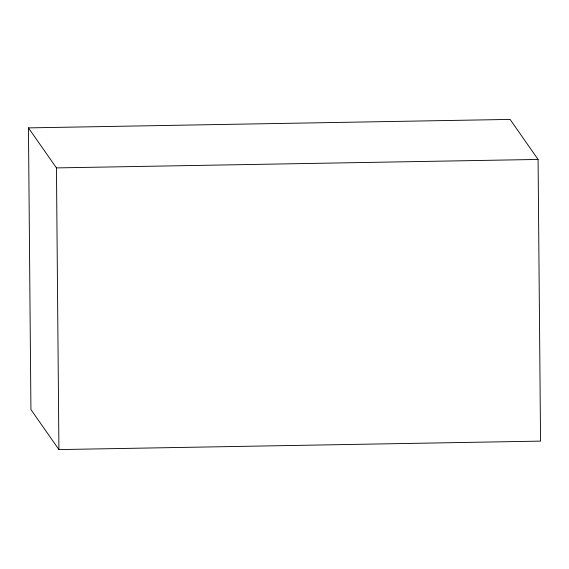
<?xml version="1.0" encoding="UTF-8"?>
<svg xmlns="http://www.w3.org/2000/svg" width="569" height="569" viewBox="0 0 569 569"><rect width="100%" height="100%" fill="white"/><g stroke="black" fill="none" stroke-linecap="round" stroke-linejoin="round"><path stroke-width="0.85" d="M28.45 127.883L510.08 119.412L538.075 159.441L540.55 441.117L58.92 449.588L30.925 409.559L28.45 127.883L56.445 167.905L58.92 449.588M56.445 167.905L538.075 159.441"/></g></svg>
